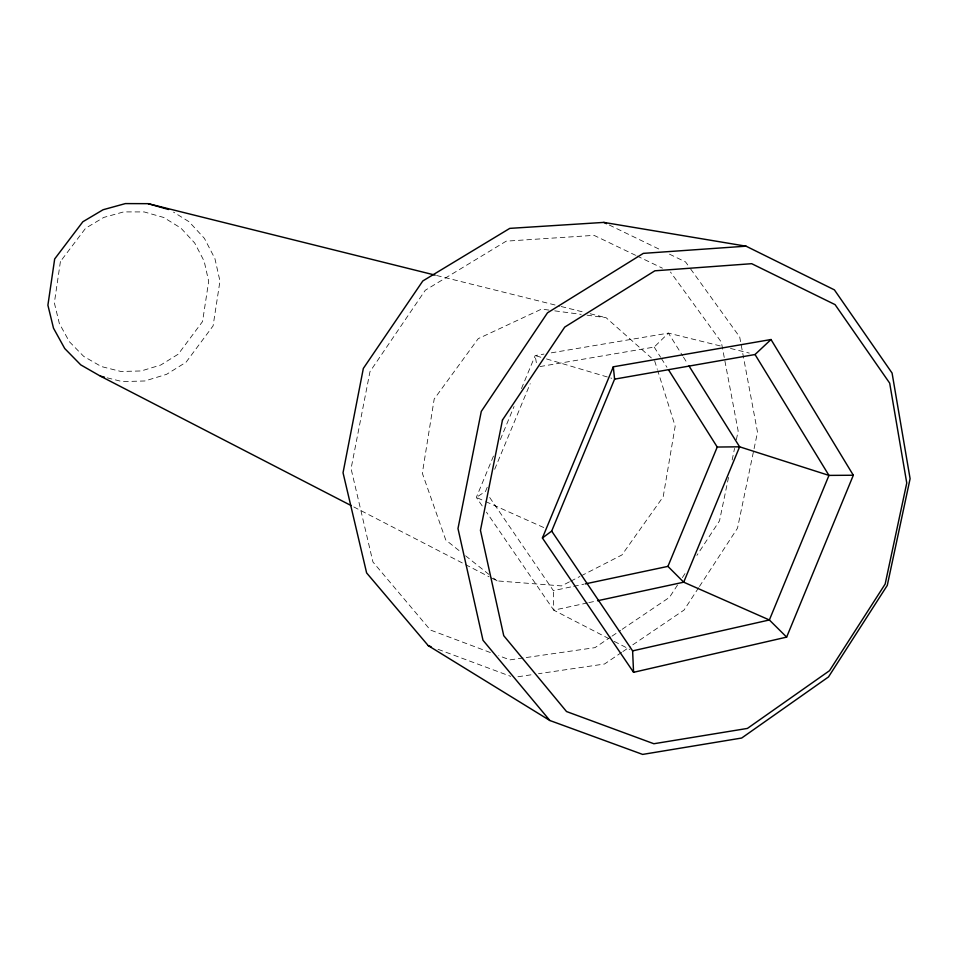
<?xml version="1.0" encoding="UTF-8"?>
<svg xmlns="http://www.w3.org/2000/svg" width="958" height="958" viewBox="0 0 958 958"><rect width="100%" height="100%" fill="white"/><g stroke="black" fill="none" stroke-linecap="round" stroke-linejoin="round"><path stroke-width="0.72" stroke-dasharray="4.79 3.59" d="M728.535 477.383L719.518 520.817L696.909 555.377M732.151 459.996L734.546 448.416M736.355 439.734L738.163 431.04L721.326 342.066L670.48 272.036M493.478 456.08L476.342 497.394L482.233 505.98M500.339 439.566L514.039 406.515M521.463 388.613L535.175 355.562L543.964 354.077M487.239 487.251L485.514 491.394L476.342 497.394L484.413 501.01M494.687 469.288L530.205 383.643M677.545 585.003L669.474 597.349L621.85 629.502M682.383 577.602L686.419 571.423M698.633 587.721L684.06 610.054L631.43 645.752M699.448 586.488L737.504 528.169L757.515 432.19L739.696 336.988L689.041 266.779M540.001 366.567L654.194 347.071L668.421 333.109L720.392 345.946M621.646 652.398L604.51 664.014L538.492 673.725M622.868 651.56L630.208 646.578M610.857 636.926L594.978 647.644L524.553 657.775M612.078 636.1L620.628 630.328M569.387 581.865L561.508 585.913L497.07 580.895L490.436 577.47M570.705 581.195L579.901 576.488M581.207 575.818L621.922 554.957L663.187 496.783L675.174 426.178L657.775 370.782M587.35 602.941L553.76 610.174L486.448 512.111M588.811 602.63L596.104 601.061M489.706 497.513L553.377 590.643L572.225 586.643M573.686 586.344L583.829 584.188M551.281 352.843L668.421 333.109L682.659 355.849M517.943 676.755L532.624 674.588M523.092 657.978L509.884 659.882L498.723 655.691M548.886 310.081L541.545 309.099L478.222 338.653L434.19 399.043L422.334 473.24L445.757 539.977L460.918 552.071M554.754 310.859L581.171 314.38M587.038 315.17L606.115 317.709L651.344 357.897M730.499 348.449L749.264 353.083M436.573 275.485L559.747 306.165M561.196 306.524L584.38 312.296M590.176 313.745L606.115 317.709M107.224 377.847L122.265 381.607L144.826 380.973L166.572 374.339L186.08 362.208L213.095 325.864L219.957 281.077L214.915 258.6L204.413 238.374L189.085 221.753L173.518 212.113M540.851 357.25L535.175 355.562L536.6 364.184M546.515 358.927L611.767 378.29M438.057 649.308L510.746 676.36M490.352 652.542L430.346 630.005L372.937 561.987L351.071 468.666L369.98 371.632L425.28 290.25L506.231 241.153L594.032 235.357L635.609 255.307M485.766 501.609L544.946 528.086M636.95 255.954L662.433 268.18M609.204 224.986L661.439 250.266M669.474 254.157L685.557 261.941L688.167 265.57M353.789 506.938L489.107 576.788M608.953 638.663L553.76 610.174L553.377 590.643M614.21 641.381L629.981 649.512M465.588 555.796L488.903 574.393M493.574 578.105L497.07 580.895M654.194 347.071L660.577 357.202M661.367 358.46L666.96 367.321M683.449 357.106L687.401 363.429M654.649 360.843L657.332 369.357M60.426 261.51L54.355 302.896L59.336 323.469L69.383 341.719L83.741 356.412L101.344 366.543L120.948 371.488L141.221 370.95L160.752 365.022L178.272 354.149L202.545 321.541L208.688 281.317L204.15 261.139L194.69 242.997L180.894 228.088L163.686 217.466L144.179 211.934L123.714 211.898L103.739 217.43L85.621 228.22L60.426 261.51"/><path stroke-width="1.44" d="M786.638 637.118L853.327 475.24L771.01 339.527L613.3 366.806L542.408 537.989L633.561 672.312L786.638 637.118L769.37 619.97L683.713 582.189L667.93 566.382L585.278 583.889M542.408 537.989L551.676 531.091L614.593 379.14L613.3 366.806M667.93 566.382L717.231 447.039L668.552 369.86M614.593 379.14L755.036 354.52L771.01 339.527M551.676 531.091L632.615 650.877L769.37 619.97L828.957 475.396L755.036 354.52M597.564 600.738L683.713 582.189L739.612 446.811L688.994 365.956M746.054 246.182L643.321 253.367L547.485 312.835L481.287 411.413L457.984 528.541L483 640.279L549.868 720.512L642.638 754.413L741.684 738.031L828.502 676.935L887.276 585.398L910.1 478.689L892.078 373.069L834.394 289.867L746.054 246.182L603.839 222.4L509.788 228.375L422.813 280.957L363.333 368.435L343.036 472.761L366.627 572.932L428.274 645.668L549.868 720.512M717.231 447.039L739.612 446.811L828.957 475.396L853.327 475.24M435.124 275.126L148.191 203.671L125.39 203.587L103.081 209.742L82.843 221.765L54.678 258.959L47.9 305.195L53.492 328.163L64.725 348.52L80.747 364.866L100.386 376.135L351.131 505.573M100.386 376.135L104.494 377.165M148.191 203.671L168.56 209.503M428.274 645.668L431.076 646.71M603.839 222.4L606.522 223.693M632.615 650.877L633.561 672.312M502.471 420.023L480.449 530.337L503.74 635.681L566.525 711.543L653.859 743.743L747.408 728.427L829.52 670.684L885.156 584.057L906.759 483.024L889.683 383.14L835.077 304.632L751.695 263.69L654.865 270.803L564.729 327.097L502.471 420.023"/></g></svg>
